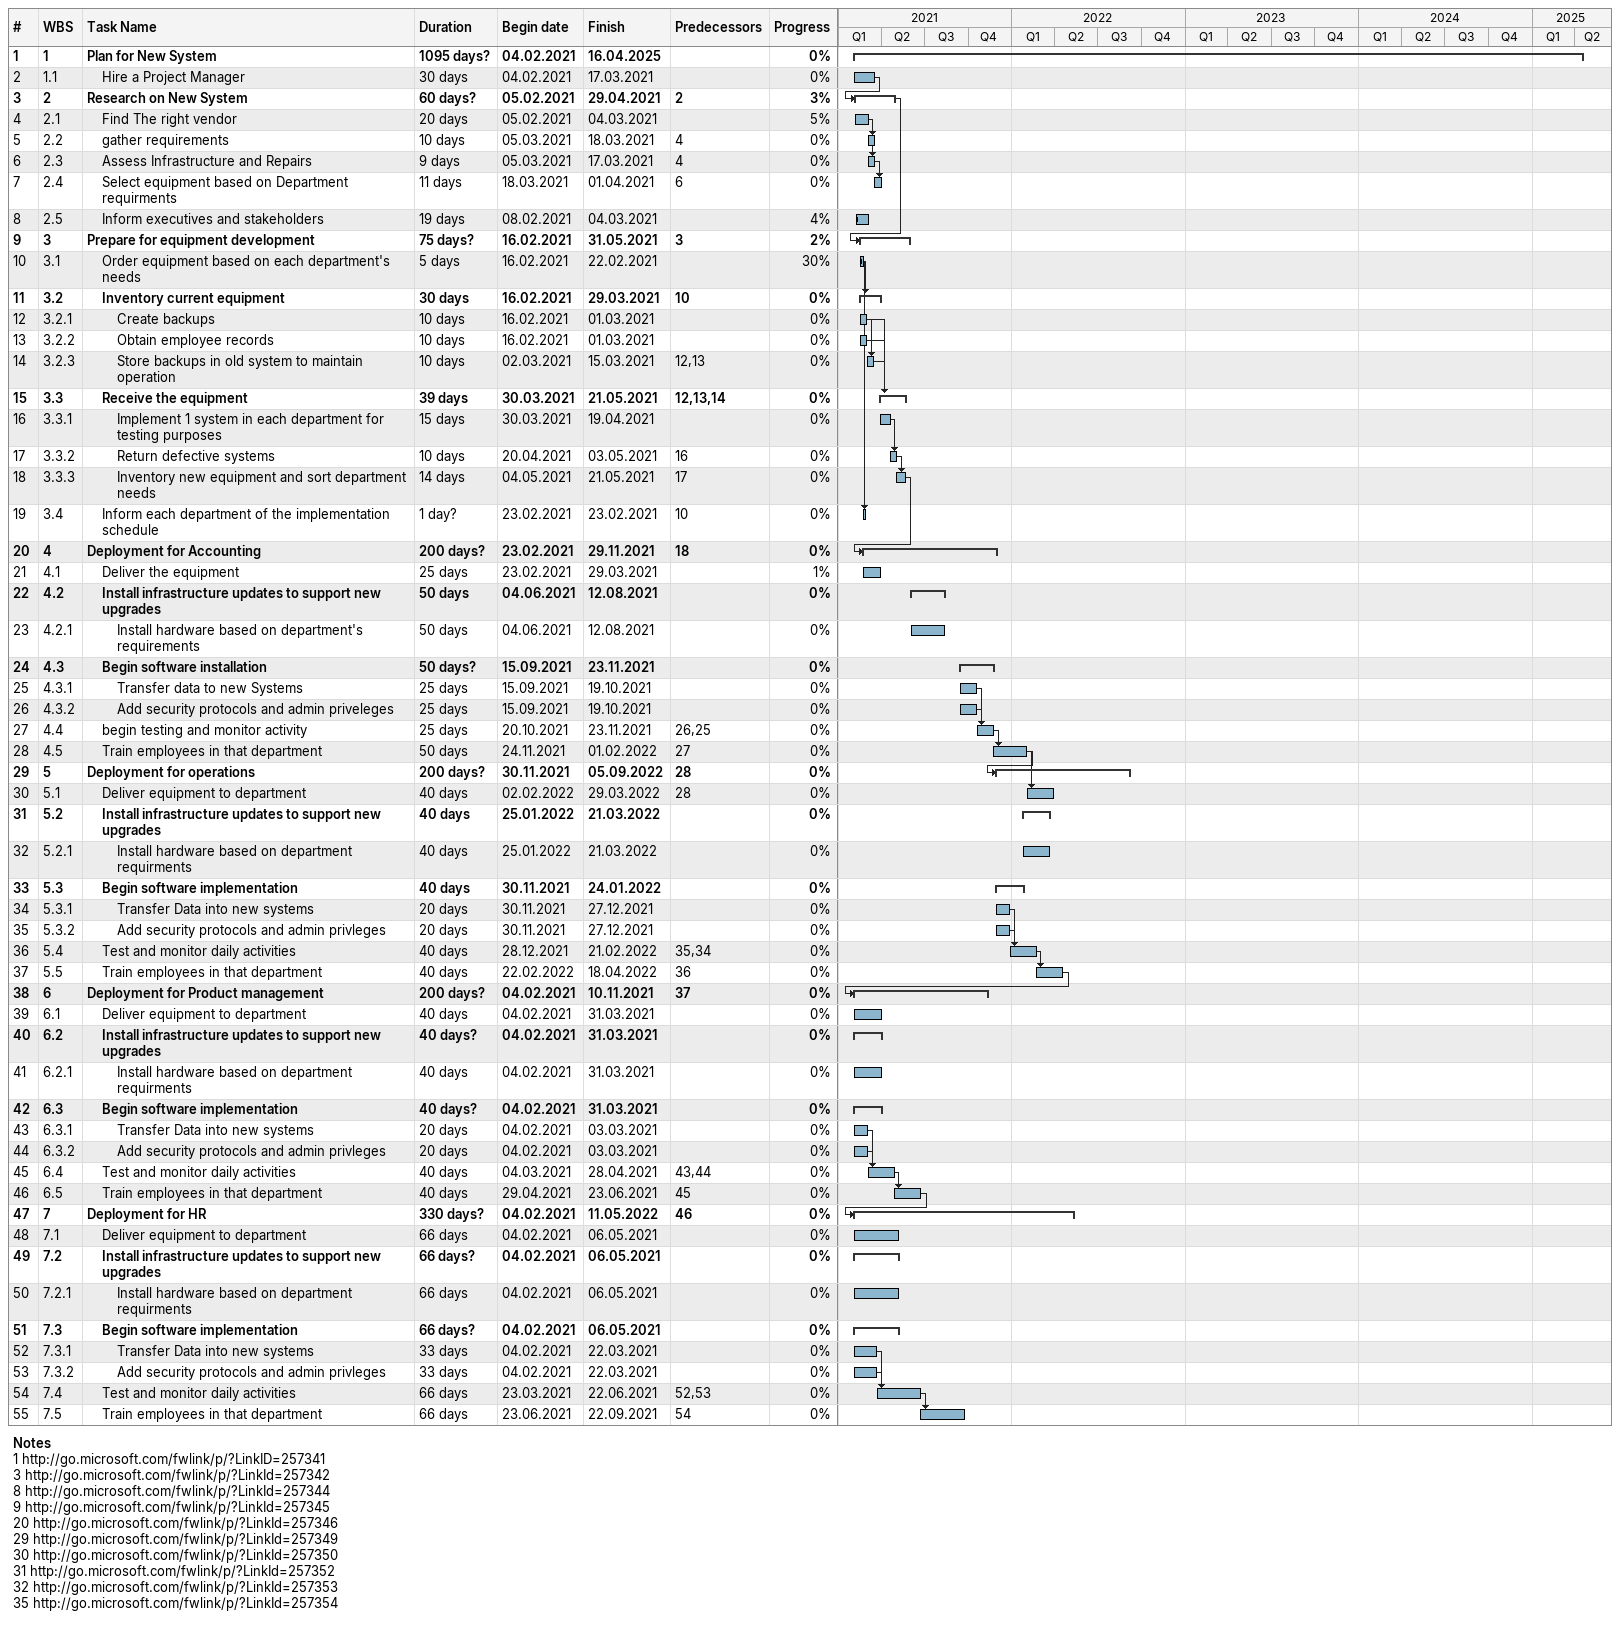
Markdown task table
| ID | WBS | Task | Duration | Start | Finish | Predecessors | % complete |
|---|---|---|---|---|---|---|---|
| 1 | 1 | **Plan for New System** | 1095d? | 2021-02-04 | 2025-04-16 |  | 0 |
| 2 | 1.1 | Hire a Project Manager | 30d | 2021-02-04 | 2021-03-17 |  | 0 |
| 3 | 2 | **Research on New System** | 60d? | 2021-02-05 | 2021-04-29 | 2 | 3 |
| 4 | 2.1 | Find The right vendor | 20d | 2021-02-05 | 2021-03-04 |  | 5 |
| 5 | 2.2 | gather requirements | 10d | 2021-03-05 | 2021-03-18 | 4 | 0 |
| 6 | 2.3 | Assess Infrastructure and Repairs | 9d | 2021-03-05 | 2021-03-17 | 4 | 0 |
| 7 | 2.4 | Select equipment based on Department requirments | 11d | 2021-03-18 | 2021-04-01 | 6 | 0 |
| 8 | 2.5 | Inform executives and stakeholders | 19d | 2021-02-08 | 2021-03-04 |  | 4 |
| 9 | 3 | **Prepare for equipment development** | 75d? | 2021-02-16 | 2021-05-31 | 3 | 2 |
| 10 | 3.1 | Order equipment based on each department's needs | 5d | 2021-02-16 | 2021-02-22 |  | 30 |
| 11 | 3.2 | **Inventory current equipment** | 30d | 2021-02-16 | 2021-03-29 | 10 | 0 |
| 12 | 3.2.1 | Create backups | 10d | 2021-02-16 | 2021-03-01 |  | 0 |
| 13 | 3.2.2 | Obtain employee records | 10d | 2021-02-16 | 2021-03-01 |  | 0 |
| 14 | 3.2.3 | Store backups in old system to maintain operation | 10d | 2021-03-02 | 2021-03-15 | 12, 13 | 0 |
| 15 | 3.3 | **Receive the equipment** | 39d | 2021-03-30 | 2021-05-21 | 12, 13, 14 | 0 |
| 16 | 3.3.1 | Implement 1 system in each department for testing purposes | 15d | 2021-03-30 | 2021-04-19 |  | 0 |
| 17 | 3.3.2 | Return defective systems | 10d | 2021-04-20 | 2021-05-03 | 16 | 0 |
| 18 | 3.3.3 | Inventory new equipment and sort department needs | 14d | 2021-05-04 | 2021-05-21 | 17 | 0 |
| 19 | 3.4 | Inform each department of the implementation schedule | 1d? | 2021-02-23 | 2021-02-23 | 10 | 0 |
| 20 | 4 | **Deployment for Accounting** | 200d? | 2021-02-23 | 2021-11-29 | 18 | 0 |
| 21 | 4.1 | Deliver the equipment | 25d | 2021-02-23 | 2021-03-29 |  | 1 |
| 22 | 4.2 | **Install infrastructure updates to support new upgrades** | 50d | 2021-06-04 | 2021-08-12 |  | 0 |
| 23 | 4.2.1 | Install hardware based on department's requirements | 50d | 2021-06-04 | 2021-08-12 |  | 0 |
| 24 | 4.3 | **Begin software installation** | 50d? | 2021-09-15 | 2021-11-23 |  | 0 |
| 25 | 4.3.1 | Transfer data to new Systems | 25d | 2021-09-15 | 2021-10-19 |  | 0 |
| 26 | 4.3.2 | Add security protocols and admin priveleges | 25d | 2021-09-15 | 2021-10-19 |  | 0 |
| 27 | 4.4 | begin testing and monitor activity | 25d | 2021-10-20 | 2021-11-23 | 26, 25 | 0 |
| 28 | 4.5 | Train employees in that department | 50d | 2021-11-24 | 2022-02-01 | 27 | 0 |
| 29 | 5 | **Deployment for operations** | 200d? | 2021-11-30 | 2022-09-05 | 28 | 0 |
| 30 | 5.1 | Deliver equipment to department | 40d | 2022-02-02 | 2022-03-29 | 28 | 0 |
| 31 | 5.2 | **Install infrastructure updates to support new upgrades** | 40d | 2022-01-25 | 2022-03-21 |  | 0 |
| 32 | 5.2.1 | Install hardware based on department requirments | 40d | 2022-01-25 | 2022-03-21 |  | 0 |
| 33 | 5.3 | **Begin software implementation** | 40d | 2021-11-30 | 2022-01-24 |  | 0 |
| 34 | 5.3.1 | Transfer Data into new systems | 20d | 2021-11-30 | 2021-12-27 |  | 0 |
| 35 | 5.3.2 | Add security protocols and admin privleges | 20d | 2021-11-30 | 2021-12-27 |  | 0 |
| 36 | 5.4 | Test and monitor daily activities | 40d | 2021-12-28 | 2022-02-21 | 35, 34 | 0 |
| 37 | 5.5 | Train employees in that department | 40d | 2022-02-22 | 2022-04-18 | 36 | 0 |
| 38 | 6 | **Deployment for Product management** | 200d? | 2021-02-04 | 2021-11-10 | 37 | 0 |
| 39 | 6.1 | Deliver equipment to department | 40d | 2021-02-04 | 2021-03-31 |  | 0 |
| 40 | 6.2 | **Install infrastructure updates to support new upgrades** | 40d? | 2021-02-04 | 2021-03-31 |  | 0 |
| 41 | 6.2.1 | Install hardware based on department requirments | 40d | 2021-02-04 | 2021-03-31 |  | 0 |
| 42 | 6.3 | **Begin software implementation** | 40d? | 2021-02-04 | 2021-03-31 |  | 0 |
| 43 | 6.3.1 | Transfer Data into new systems | 20d | 2021-02-04 | 2021-03-03 |  | 0 |
| 44 | 6.3.2 | Add security protocols and admin privleges | 20d | 2021-02-04 | 2021-03-03 |  | 0 |
| 45 | 6.4 | Test and monitor daily activities | 40d | 2021-03-04 | 2021-04-28 | 43, 44 | 0 |
| 46 | 6.5 | Train employees in that department | 40d | 2021-04-29 | 2021-06-23 | 45 | 0 |
| 47 | 7 | **Deployment for HR** | 330d? | 2021-02-04 | 2022-05-11 | 46 | 0 |
| 48 | 7.1 | Deliver equipment to department | 66d | 2021-02-04 | 2021-05-06 |  | 0 |
| 49 | 7.2 | **Install infrastructure updates to support new upgrades** | 66d? | 2021-02-04 | 2021-05-06 |  | 0 |
| 50 | 7.2.1 | Install hardware based on department requirments | 66d | 2021-02-04 | 2021-05-06 |  | 0 |
| 51 | 7.3 | **Begin software implementation** | 66d? | 2021-02-04 | 2021-05-06 |  | 0 |
| 52 | 7.3.1 | Transfer Data into new systems | 33d | 2021-02-04 | 2021-03-22 |  | 0 |
| 53 | 7.3.2 | Add security protocols and admin privleges | 33d | 2021-02-04 | 2021-03-22 |  | 0 |
| 54 | 7.4 | Test and monitor daily activities | 66d | 2021-03-23 | 2021-06-22 | 52, 53 | 0 |
| 55 | 7.5 | Train employees in that department | 66d | 2021-06-23 | 2021-09-22 | 54 | 0 |

Notes
- 1: http://go.microsoft.com/fwlink/p/?LinkID=257341
- 3: http://go.microsoft.com/fwlink/p/?LinkId=257342
- 8: http://go.microsoft.com/fwlink/p/?LinkId=257344
- 9: http://go.microsoft.com/fwlink/p/?LinkId=257345
- 20: http://go.microsoft.com/fwlink/p/?LinkId=257346
- 29: http://go.microsoft.com/fwlink/p/?LinkId=257349
- 30: http://go.microsoft.com/fwlink/p/?LinkId=257350
- 31: http://go.microsoft.com/fwlink/p/?LinkId=257352
- 32: http://go.microsoft.com/fwlink/p/?LinkId=257353
- 35: http://go.microsoft.com/fwlink/p/?LinkId=257354
